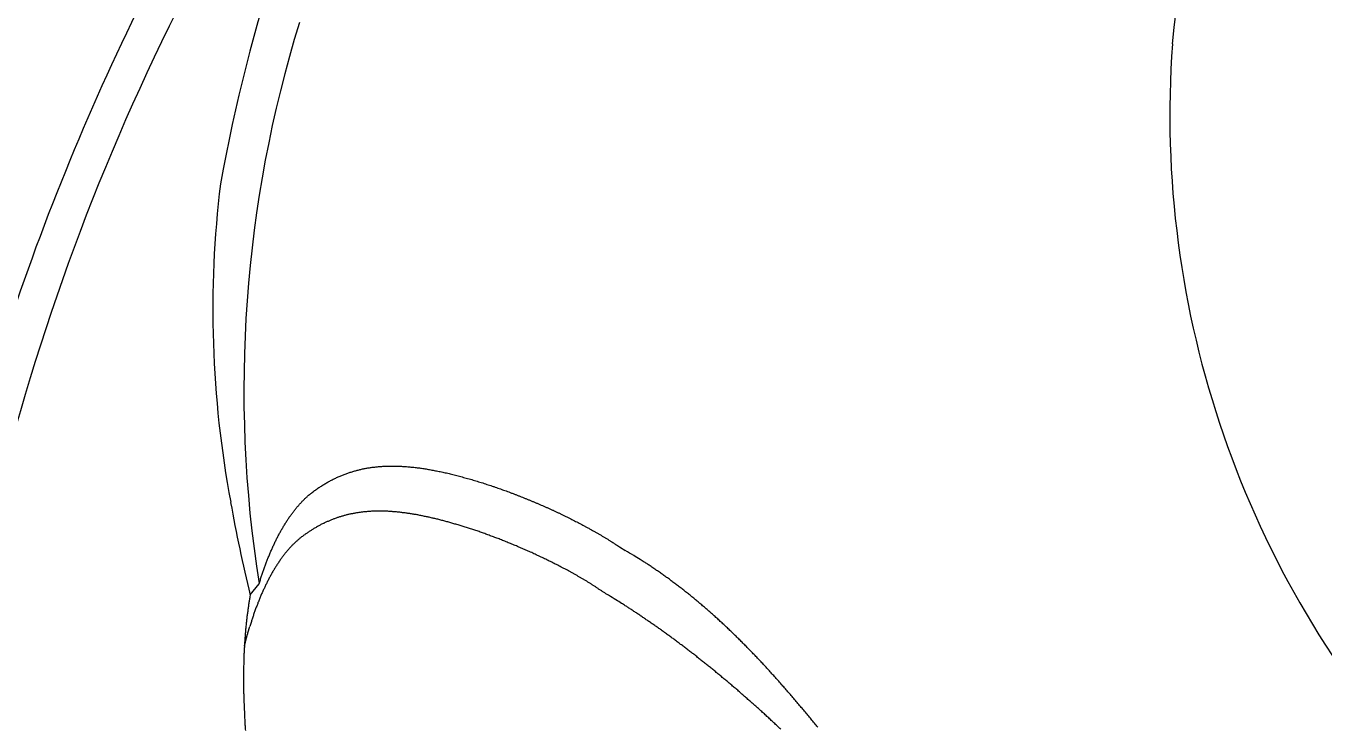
# Model space of a CAD drawing. Extents: x 649 to 723, y 631 to 778.
# Drawn here: x 654.48 to 665.44, y 665.7 to 671.61 of the extents above; entities that cross this region are included whole.
import ezdxf

# ---------------------------------------------------------------- set-up
doc = ezdxf.new("R2010")
doc.units = 0
doc.header["$MEASUREMENT"] = 0
doc.layers.add('1', color=4, linetype='Continuous')
doc.layers.add('204', color=7, linetype='Continuous')

# ---------------------------------------------------------------- blocks, each defined once
blk = doc.blocks.new('2010PRODIGY')
at = {"layer": '1'}
for centre, radius, start, end in [((24.59, 23.115), 9.488, 147.9398, 174.6863), ((23.392, 23.394), 8.27, 175.8432, 268.5952)]:
    blk.add_arc(centre, radius, start, end, dxfattribs=at)
at = {"layer": '1', "color": 3}
for centre, radius, start, end in [((20.346, 20.47), 13.439, 152.5592, 169.9607), ((25.345, 14.985), 21.09, 146.703, 163.7717), ((24.459, 15.397), 19.814, 146.2247, 173.1401), ((17.797, 21.075), 10.487, 162.8025, 188.9617), ((15.851, 21.751), 8.803, 173.0716, 190.6284), ((19.257, 22.262), 12.246, 190.0403, 193.7795)]:
    blk.add_arc(centre, radius, start, end, dxfattribs=at)
at = {"layer": '204', "color": 3, "linetype": 'Continuous'}
blk.add_line((7.364, 19.346), (7.439, 19.441), dxfattribs=at)
for points in [[(7.886, 20.21), (7.9, 20.221, -0.003531), (7.914, 20.231, -0.003609), (7.928, 20.241, -0.00366), (7.942, 20.251, -0.003671), (7.957, 20.26, -0.003695), (7.971, 20.269, -0.003719), (7.985, 20.278, -0.003745), (7.999, 20.287, -0.00376), (8.013, 20.295, -0.00378), (8.028, 20.303, -0.00379), (8.042, 20.311, -0.003806), (8.056, 20.318, -0.003811), (8.071, 20.325, -0.003821), (8.085, 20.332, -0.003821), (8.099, 20.339, -0.003825), (8.114, 20.345, -0.00382), (8.128, 20.352, -0.003818), (8.143, 20.357, -0.003808), (8.157, 20.363, -0.003801), (8.172, 20.369, -0.003784), (8.186, 20.374, -0.003772), (8.201, 20.379, -0.00375), (8.215, 20.383, -0.003732), (8.23, 20.388, -0.003705), (8.245, 20.392, -0.003682), (8.259, 20.396, -0.00365), (8.274, 20.4, -0.003622), (8.289, 20.403, -0.003585), (8.303, 20.407, -0.003553), (8.318, 20.41, -0.003512), (8.333, 20.413, -0.003475), (8.348, 20.416, -0.00343), (8.363, 20.418, -0.003389), (8.377, 20.42, -0.003342), (8.392, 20.423, -0.003297), (8.407, 20.424, -0.003244), (8.422, 20.426, -0.003199), (8.437, 20.428, -0.00315), (8.452, 20.429, -0.003093), (8.467, 20.43, -0.003025), (8.482, 20.431, -0.002993), (8.497, 20.432, -0.002964), (8.512, 20.433, -0.002938), (8.528, 20.433, -0.002924), (8.543, 20.433, -0.002877), (8.559, 20.433, -0.002833), (8.575, 20.433, -0.002786), (8.591, 20.433, -0.002743), (8.607, 20.433, -0.002693), (8.624, 20.432, -0.00265), (8.64, 20.431, -0.002602), (8.657, 20.43, -0.002558), (8.674, 20.429, -0.002509), (8.692, 20.428, -0.002466), (8.709, 20.426, -0.002418), (8.727, 20.424, -0.002374), (8.745, 20.423, -0.002327), (8.763, 20.42, -0.002284), (8.781, 20.418, -0.002237), (8.8, 20.416, -0.002195), (8.819, 20.413, -0.002149), (8.838, 20.41, -0.002108), (8.857, 20.407, -0.002064), (8.876, 20.404, -0.002023), (8.896, 20.4, -0.00198), (8.916, 20.396, -0.001941), (8.936, 20.392, -0.001899), (8.957, 20.388, -0.001861), (8.977, 20.384, -0.00182), (8.998, 20.379, -0.001783), (9.019, 20.375, -0.001744), (9.041, 20.37, -0.001709), (9.062, 20.364, -0.001671), (9.084, 20.359, -0.001635), (9.106, 20.353, -0.001601), (9.129, 20.348, -0.001572), (9.152, 20.341, -0.00153), (9.175, 20.335, -0.001495), (9.198, 20.329, -0.001464), (9.221, 20.322, -0.001436), (9.244, 20.315, -0.001417), (9.267, 20.308, -0.001394), (9.29, 20.301, -0.001373), (9.313, 20.294, -0.001354), (9.337, 20.287, -0.001336), (9.36, 20.279, -0.001318), (9.383, 20.272, -0.001302), (9.406, 20.264, -0.001286), (9.43, 20.256, -0.001272), (9.453, 20.248, -0.001257), (9.476, 20.24, -0.001245), (9.499, 20.231, -0.001232), (9.522, 20.223, -0.001221), (9.545, 20.215, -0.00121), (9.569, 20.206, -0.001201), (9.592, 20.197, -0.001191), (9.615, 20.188, -0.001183), (9.638, 20.179, -0.001175), (9.66, 20.17, -0.001169), (9.683, 20.161, -0.001162), (9.706, 20.152, -0.001157), (9.729, 20.143, -0.001152), (9.751, 20.133, -0.001149), (9.774, 20.124, -0.001145), (9.796, 20.114, -0.001143), (9.819, 20.104, -0.001141), (9.841, 20.095, -0.00114), (9.863, 20.085, -0.001139), (9.885, 20.075, -0.00114), (9.907, 20.065, -0.001141), (9.929, 20.055, -0.001143), (9.95, 20.045, -0.001145), (9.972, 20.035, -0.00115), (9.993, 20.024, -0.001154), (10.015, 20.014, -0.001159), (10.036, 20.004, -0.001163), (10.057, 19.993, -0.001172), (10.078, 19.983, -0.001187), (10.098, 19.972, -0.001187), (10.119, 19.962, -0.001165), (10.139, 19.951, -0.001148), (10.16, 19.941, -0.00112), (10.18, 19.93, -0.001161), (10.201, 19.919, -0.001301), (10.221, 19.908, -0.001411), (10.242, 19.896, -0.001523), (10.262, 19.885, -0.001601), (10.283, 19.873, -0.001663), (10.303, 19.861, -0.001819), (10.324, 19.849, -0.002155), (10.344, 19.837, -0.002386), (10.364, 19.825, -0.002371), (10.385, 19.812, -0.002352), (10.404, 19.799, -0.003164), (10.422, 19.788, -0.001064), (10.444, 19.773, 0.004113), (10.48, 19.751, 0.002312), (10.528, 19.721, 0.000902)], [(7.439, 19.441), (7.444, 19.457, -0.001435), (7.449, 19.474, -0.001432), (7.454, 19.49, -0.001442), (7.459, 19.506, -0.001469), (7.465, 19.522, -0.001491), (7.47, 19.538, -0.001512), (7.476, 19.553, -0.001533), (7.481, 19.569, -0.001557), (7.487, 19.585, -0.00158), (7.493, 19.6, -0.001606), (7.498, 19.616, -0.001631), (7.504, 19.632, -0.001659), (7.51, 19.647, -0.001686), (7.516, 19.662, -0.001716), (7.523, 19.677, -0.001745), (7.529, 19.693, -0.001777), (7.535, 19.708, -0.001808), (7.542, 19.723, -0.001843), (7.548, 19.737, -0.001876), (7.555, 19.752, -0.001913), (7.562, 19.767, -0.001949), (7.568, 19.781, -0.001989), (7.575, 19.796, -0.002027), (7.582, 19.81, -0.002069), (7.589, 19.824, -0.002111), (7.597, 19.838, -0.002156), (7.604, 19.852, -0.0022), (7.611, 19.866, -0.002248), (7.619, 19.879, -0.002296), (7.626, 19.893, -0.002347), (7.634, 19.906, -0.002398), (7.641, 19.919, -0.002453), (7.649, 19.932, -0.002508), (7.657, 19.945, -0.002566), (7.665, 19.958, -0.002624), (7.673, 19.97, -0.002687), (7.681, 19.983, -0.002748), (7.689, 19.995, -0.002813), (7.698, 20.007, -0.002882), (7.706, 20.019, -0.002956), (7.715, 20.031, -0.003019), (7.723, 20.042, -0.003093), (7.732, 20.054, -0.00317), (7.74, 20.065, -0.003241), (7.749, 20.075, -0.003306), (7.758, 20.086, -0.003353), (7.767, 20.096, -0.003453), (7.776, 20.107, -0.003597), (7.785, 20.117, -0.003571), (7.794, 20.126, -0.003399), (7.802, 20.136, -0.003826), (7.812, 20.145, -0.004662), (7.821, 20.154, -0.003622), (7.83, 20.163, -0.00126), (7.838, 20.17, -0.005224), (7.848, 20.18, -0.009328), (7.865, 20.193, -0.004708), (7.886, 20.21, -0.002531)], [(10.386, 19.343), (10.365, 19.356, -0.00225), (10.344, 19.37, -0.002907), (10.324, 19.383, -0.002375), (10.303, 19.396, -0.000416), (10.283, 19.41, 0.000708), (10.263, 19.423, 0.001251), (10.243, 19.436, 0.001719), (10.223, 19.448, 0.002225), (10.203, 19.461, 0.002492), (10.182, 19.473, 0.002586), (10.162, 19.485, 0.002424), (10.141, 19.497, 0.001968), (10.121, 19.509, 0.001641), (10.1, 19.52, 0.001356), (10.08, 19.532, 0.001235), (10.059, 19.543, 0.001243), (10.039, 19.554, 0.001242), (10.018, 19.565, 0.001225), (9.998, 19.576, 0.001215), (9.978, 19.586, 0.001205), (9.958, 19.597, 0.001198), (9.937, 19.607, 0.001187), (9.917, 19.617, 0.001176), (9.897, 19.627, 0.001158), (9.877, 19.637, 0.001139), (9.857, 19.647, 0.001111), (9.837, 19.656, 0.001088), (9.817, 19.666, 0.001062), (9.797, 19.675, 0.001049), (9.777, 19.685, 0.001044), (9.757, 19.694, 0.001039), (9.738, 19.703, 0.001033), (9.718, 19.712, 0.001028), (9.698, 19.721, 0.001023), (9.678, 19.729, 0.00102), (9.658, 19.738, 0.001015), (9.639, 19.746, 0.001013), (9.619, 19.755, 0.001009), (9.6, 19.763, 0.001007), (9.58, 19.771, 0.001004), (9.56, 19.779, 0.001003), (9.541, 19.787, 0.001001), (9.522, 19.795, 0.001001), (9.502, 19.803, 0.000999), (9.483, 19.81, 0.001), (9.464, 19.818, 0.001), (9.445, 19.825, 0.001002), (9.426, 19.832, 0.001003), (9.407, 19.839, 0.001007), (9.388, 19.846, 0.001011), (9.369, 19.853, 0.001017), (9.351, 19.86, 0.001022), (9.332, 19.867, 0.001028), (9.314, 19.873, 0.001033), (9.295, 19.88, 0.00104), (9.277, 19.886, 0.001045), (9.259, 19.892, 0.001052), (9.241, 19.898, 0.001058), (9.223, 19.904, 0.001064), (9.205, 19.91, 0.001065), (9.187, 19.915, 0.001068), (9.169, 19.921, 0.001069), (9.152, 19.926, 0.001072), (9.134, 19.932, 0.001072), (9.117, 19.937, 0.001075), (9.099, 19.942, 0.001077), (9.082, 19.947, 0.001079), (9.065, 19.952, 0.001077), (9.048, 19.957, 0.001084), (9.031, 19.962, 0.001096), (9.014, 19.966, 0.001119), (8.997, 19.971, 0.001153), (8.98, 19.975, 0.001184), (8.963, 19.979, 0.001214), (8.947, 19.984, 0.001245), (8.93, 19.988, 0.001278), (8.914, 19.992, 0.00131), (8.898, 19.995, 0.001344), (8.882, 19.999, 0.001377), (8.866, 20.003, 0.001411), (8.85, 20.006, 0.001445), (8.834, 20.009, 0.001481), (8.818, 20.013, 0.001515), (8.802, 20.016, 0.001552), (8.786, 20.019, 0.001588), (8.771, 20.022, 0.001625), (8.755, 20.025, 0.001662), (8.74, 20.027, 0.0017), (8.724, 20.03, 0.001737), (8.709, 20.032, 0.001776), (8.694, 20.034, 0.001814), (8.679, 20.037, 0.001854), (8.664, 20.039, 0.001893), (8.649, 20.04, 0.001933), (8.634, 20.042, 0.001972), (8.619, 20.044, 0.002013), (8.605, 20.045, 0.002053), (8.59, 20.047, 0.002094), (8.575, 20.048, 0.002134), (8.561, 20.049, 0.002175), (8.546, 20.05, 0.002215), (8.532, 20.051, 0.002256), (8.518, 20.052, 0.002299), (8.504, 20.052, 0.002347), (8.49, 20.053, 0.002394), (8.475, 20.053, 0.002445), (8.461, 20.053, 0.002493), (8.448, 20.053, 0.002542), (8.434, 20.053, 0.002588), (8.42, 20.053, 0.002636), (8.406, 20.052, 0.002682), (8.393, 20.052, 0.002728), (8.379, 20.051, 0.002772), (8.365, 20.05, 0.002817), (8.352, 20.049, 0.002856), (8.338, 20.048, 0.002892), (8.325, 20.047, 0.002924), (8.312, 20.045, 0.002953), (8.299, 20.043, 0.002982), (8.285, 20.042, 0.003011), (8.272, 20.04, 0.003037), (8.259, 20.038, 0.003064), (8.246, 20.035, 0.003088), (8.233, 20.033, 0.003112), (8.22, 20.03, 0.003134), (8.207, 20.028, 0.003156), (8.194, 20.025, 0.003175), (8.182, 20.022, 0.003193), (8.169, 20.019, 0.00321), (8.156, 20.015, 0.003225), (8.144, 20.012, 0.003238), (8.131, 20.008, 0.003251), (8.118, 20.004, 0.003261), (8.106, 20, 0.00327), (8.094, 19.996, 0.003277), (8.081, 19.991, 0.003283), (8.069, 19.987, 0.003286), (8.057, 19.982, 0.003289), (8.044, 19.977, 0.003289), (8.032, 19.972, 0.003289), (8.02, 19.967, 0.003285), (8.008, 19.962, 0.00328), (7.996, 19.956, 0.003275), (7.984, 19.95, 0.003274), (7.972, 19.945, 0.003255), (7.96, 19.939, 0.003225), (7.948, 19.932, 0.00324), (7.936, 19.926, 0.003293), (7.924, 19.919, 0.003182), (7.913, 19.913, 0.002955), (7.901, 19.906, 0.003246), (7.889, 19.898, 0.003847), (7.877, 19.891, 0.002891), (7.866, 19.884, 0.000977), (7.856, 19.877, 0.004055), (7.843, 19.868, 0.006868), (7.823, 19.854, 0.003299), (7.797, 19.835, 0.001732)], [(7.797, 19.835), (7.788, 19.828, 0.004482), (7.779, 19.82, 0.004404), (7.77, 19.813, 0.004323), (7.76, 19.805, 0.004244), (7.751, 19.797, 0.004163), (7.742, 19.788, 0.004084), (7.733, 19.78, 0.004003), (7.724, 19.771, 0.003925), (7.715, 19.762, 0.003845), (7.707, 19.753, 0.003768), (7.698, 19.743, 0.00369), (7.689, 19.733, 0.003615), (7.68, 19.723, 0.003538), (7.672, 19.713, 0.003464), (7.663, 19.703, 0.00339), (7.655, 19.692, 0.003321), (7.646, 19.681, 0.003246), (7.638, 19.67, 0.003179), (7.629, 19.659, 0.003103), (7.621, 19.647, 0.003028), (7.613, 19.635, 0.002963), (7.605, 19.624, 0.002888), (7.597, 19.612, 0.002818), (7.589, 19.599, 0.002752), (7.581, 19.587, 0.00269), (7.573, 19.575, 0.002626), (7.565, 19.562, 0.002567), (7.558, 19.549, 0.002507), (7.55, 19.536, 0.002452), (7.543, 19.523, 0.002396), (7.535, 19.51, 0.002345), (7.528, 19.496, 0.002293), (7.521, 19.483, 0.002244), (7.514, 19.469, 0.002196), (7.507, 19.455, 0.002151), (7.5, 19.441, 0.002105), (7.493, 19.427, 0.002063), (7.486, 19.413, 0.00202), (7.48, 19.399, 0.001981), (7.473, 19.385, 0.001942), (7.467, 19.37, 0.001905), (7.46, 19.356, 0.001867), (7.454, 19.341, 0.001834), (7.448, 19.326, 0.001802), (7.441, 19.311, 0.001767), (7.435, 19.296, 0.001725), (7.429, 19.281, 0.001709), (7.424, 19.266, 0.001711), (7.418, 19.251, 0.001638), (7.412, 19.236, 0.00151), (7.406, 19.22, 0.001632), (7.401, 19.205, 0.001899), (7.395, 19.189, 0.001433), (7.39, 19.174, 0.00052), (7.385, 19.16, 0.001956), (7.379, 19.142, 0.003274), (7.371, 19.115, 0.001589), (7.359, 19.079, 0.000844)], [(12.151, 18.23, 0.000747), (12.123, 18.264, 0.000781), (12.096, 18.298, 0.000812), (12.068, 18.331, 0.000847), (12.04, 18.365, 0.000879), (12.012, 18.398, 0.000914), (11.984, 18.431, 0.000947), (11.956, 18.464, 0.000983), (11.928, 18.497, 0.001016), (11.9, 18.53, 0.001053), (11.872, 18.562, 0.001087), (11.844, 18.594, 0.001125), (11.815, 18.626, 0.00116), (11.787, 18.658, 0.001199), (11.758, 18.689, 0.001234), (11.73, 18.721, 0.001274), (11.701, 18.752, 0.001311), (11.673, 18.782, 0.001351), (11.644, 18.813, 0.001389), (11.615, 18.843, 0.001432), (11.586, 18.873, 0.001467), (11.557, 18.903, 0.001499), (11.528, 18.932, 0.001529), (11.499, 18.961, 0.001559), (11.47, 18.99, 0.001588), (11.44, 19.019, 0.001619), (11.411, 19.047, 0.001649), (11.382, 19.075, 0.001681), (11.352, 19.103, 0.001712), (11.322, 19.13, 0.001745), (11.293, 19.157, 0.001776), (11.263, 19.184, 0.001809), (11.233, 19.21, 0.001841), (11.203, 19.236, 0.001874), (11.173, 19.262, 0.001907), (11.143, 19.287, 0.001943), (11.113, 19.312, 0.001974), (11.083, 19.337, 0.002003), (11.052, 19.361, 0.002019), (11.022, 19.385, 0.002022), (10.991, 19.409, 0.002034), (10.961, 19.432, 0.002045), (10.93, 19.455, 0.002085), (10.9, 19.478, 0.002146), (10.869, 19.5, 0.002103), (10.839, 19.522, 0.00198), (10.808, 19.543, 0.002201), (10.777, 19.564, 0.002643), (10.745, 19.586, 0.002023), (10.715, 19.606, 0.000701), (10.688, 19.623, 0.00287), (10.653, 19.645, 0.004984), (10.599, 19.678, 0.002459), (10.528, 19.721, 0.001309)], [(7.364, 19.346), (7.361, 19.33, 0.001553), (7.358, 19.314, 0.001528), (7.356, 19.298, 0.001503), (7.353, 19.281, 0.001478), (7.35, 19.265, 0.001454), (7.348, 19.248, 0.001431), (7.345, 19.232, 0.001408), (7.343, 19.215, 0.001387), (7.341, 19.198, 0.001365), (7.338, 19.181, 0.001345), (7.336, 19.163, 0.001325), (7.334, 19.146, 0.001306), (7.332, 19.128, 0.001286), (7.33, 19.111, 0.001268), (7.328, 19.093, 0.00125), (7.327, 19.075, 0.001233), (7.325, 19.057, 0.001216), (7.323, 19.039, 0.0012), (7.322, 19.02, 0.001184), (7.32, 19.002, 0.001168), (7.319, 18.983, 0.001153), (7.318, 18.964, 0.001139), (7.316, 18.945, 0.001124), (7.315, 18.926, 0.001111), (7.314, 18.907, 0.001097), (7.313, 18.888, 0.001084), (7.312, 18.868, 0.001071), (7.311, 18.849, 0.001059), (7.31, 18.829, 0.001046), (7.31, 18.809, 0.001035), (7.309, 18.789, 0.001023), (7.309, 18.769, 0.001012), (7.308, 18.749, 0.001002), (7.308, 18.728, 0.000993), (7.308, 18.708, 0.000981), (7.307, 18.687, 0.000965), (7.307, 18.667, 0.000964), (7.307, 18.646, 0.000974), (7.307, 18.625, 0.000937), (7.307, 18.604, 0.000867), (7.307, 18.583, 0.000949), (7.308, 18.562, 0.001122), (7.308, 18.54, 0.000841), (7.308, 18.519, 0.000284), (7.309, 18.5, 0.001178), (7.309, 18.476, 0.001996), (7.311, 18.438, 0.00096), (7.313, 18.388, 0.000504)], [(11.839, 18.214, 0.000798), (11.81, 18.241, 0.000805), (11.781, 18.268, 0.000812), (11.752, 18.295, 0.00082), (11.723, 18.322, 0.000827), (11.694, 18.349, 0.000835), (11.665, 18.375, 0.000843), (11.636, 18.401, 0.000851), (11.607, 18.427, 0.000859), (11.577, 18.453, 0.000867), (11.548, 18.478, 0.000876), (11.519, 18.503, 0.000884), (11.491, 18.529, 0.000893), (11.462, 18.554, 0.000902), (11.433, 18.578, 0.000911), (11.404, 18.603, 0.000921), (11.375, 18.627, 0.00093), (11.346, 18.651, 0.000938), (11.317, 18.675, 0.000946), (11.288, 18.699, 0.000954), (11.26, 18.722, 0.000962), (11.231, 18.746, 0.00097), (11.202, 18.769, 0.000979), (11.173, 18.791, 0.000987), (11.145, 18.814, 0.000996), (11.116, 18.837, 0.001005), (11.088, 18.859, 0.001014), (11.059, 18.881, 0.001023), (11.031, 18.903, 0.001033), (11.002, 18.924, 0.001043), (10.974, 18.945, 0.001053), (10.945, 18.967, 0.001063), (10.917, 18.988, 0.001073), (10.889, 19.008, 0.001083), (10.86, 19.029, 0.001095), (10.832, 19.049, 0.001106), (10.804, 19.069, 0.001113), (10.776, 19.089, 0.001115), (10.747, 19.108, 0.001134), (10.719, 19.128, 0.001166), (10.691, 19.147, 0.001143), (10.663, 19.166, 0.001076), (10.636, 19.185, 0.001197), (10.608, 19.203, 0.001439), (10.579, 19.222, 0.001105), (10.552, 19.24, 0.000384), (10.528, 19.255, 0.001572), (10.496, 19.275, 0.002753), (10.449, 19.305, 0.001369), (10.386, 19.343, 0.000732)], [(7.314, 18.913), (7.315, 18.917, -0.00037), (7.316, 18.921, -0.000371), (7.317, 18.926, -0.000372), (7.319, 18.93, -0.000371), (7.32, 18.934, -0.000371), (7.321, 18.939, -0.000371), (7.322, 18.943, -0.000372), (7.323, 18.947, -0.000372), (7.324, 18.951, -0.000372), (7.325, 18.955, -0.000372), (7.326, 18.96, -0.000372), (7.327, 18.964, -0.000372), (7.328, 18.968, -0.000372), (7.329, 18.972, -0.000372), (7.33, 18.976, -0.000372), (7.331, 18.981, -0.000373), (7.333, 18.985, -0.000373), (7.334, 18.989, -0.000373), (7.335, 18.993, -0.000373), (7.336, 18.997, -0.000373), (7.337, 19.001, -0.000373), (7.338, 19.006, -0.000373), (7.339, 19.01, -0.000374), (7.34, 19.014, -0.000375), (7.342, 19.018, -0.000374), (7.343, 19.022, -0.000372), (7.344, 19.026, -0.000375), (7.345, 19.03, -0.000383), (7.346, 19.034, -0.000372), (7.347, 19.039, -0.000348), (7.349, 19.043, -0.000384), (7.35, 19.047, -0.000458), (7.351, 19.051, -0.000348), (7.352, 19.055, -0.000121), (7.353, 19.058, -0.000491), (7.355, 19.063, -0.000845), (7.357, 19.07, -0.000415), (7.359, 19.079, -0.000221)], [(7.313, 18.388), (7.314, 18.351, 0.001391), (7.316, 18.315, 0.001366), (7.318, 18.278, 0.001346), (7.32, 18.241, 0.001334), (7.323, 18.204, 0.00132)]]:
    blk.add_lwpolyline(points, format="xyb", dxfattribs=at)

msp = doc.modelspace()

# ---------------------------------------------------------------- block references
at = {"layer": '1'}
msp.add_blockref('2010PRODIGY', (649.013, 647.46), dxfattribs=at)

doc.saveas('drawing.dxf')
